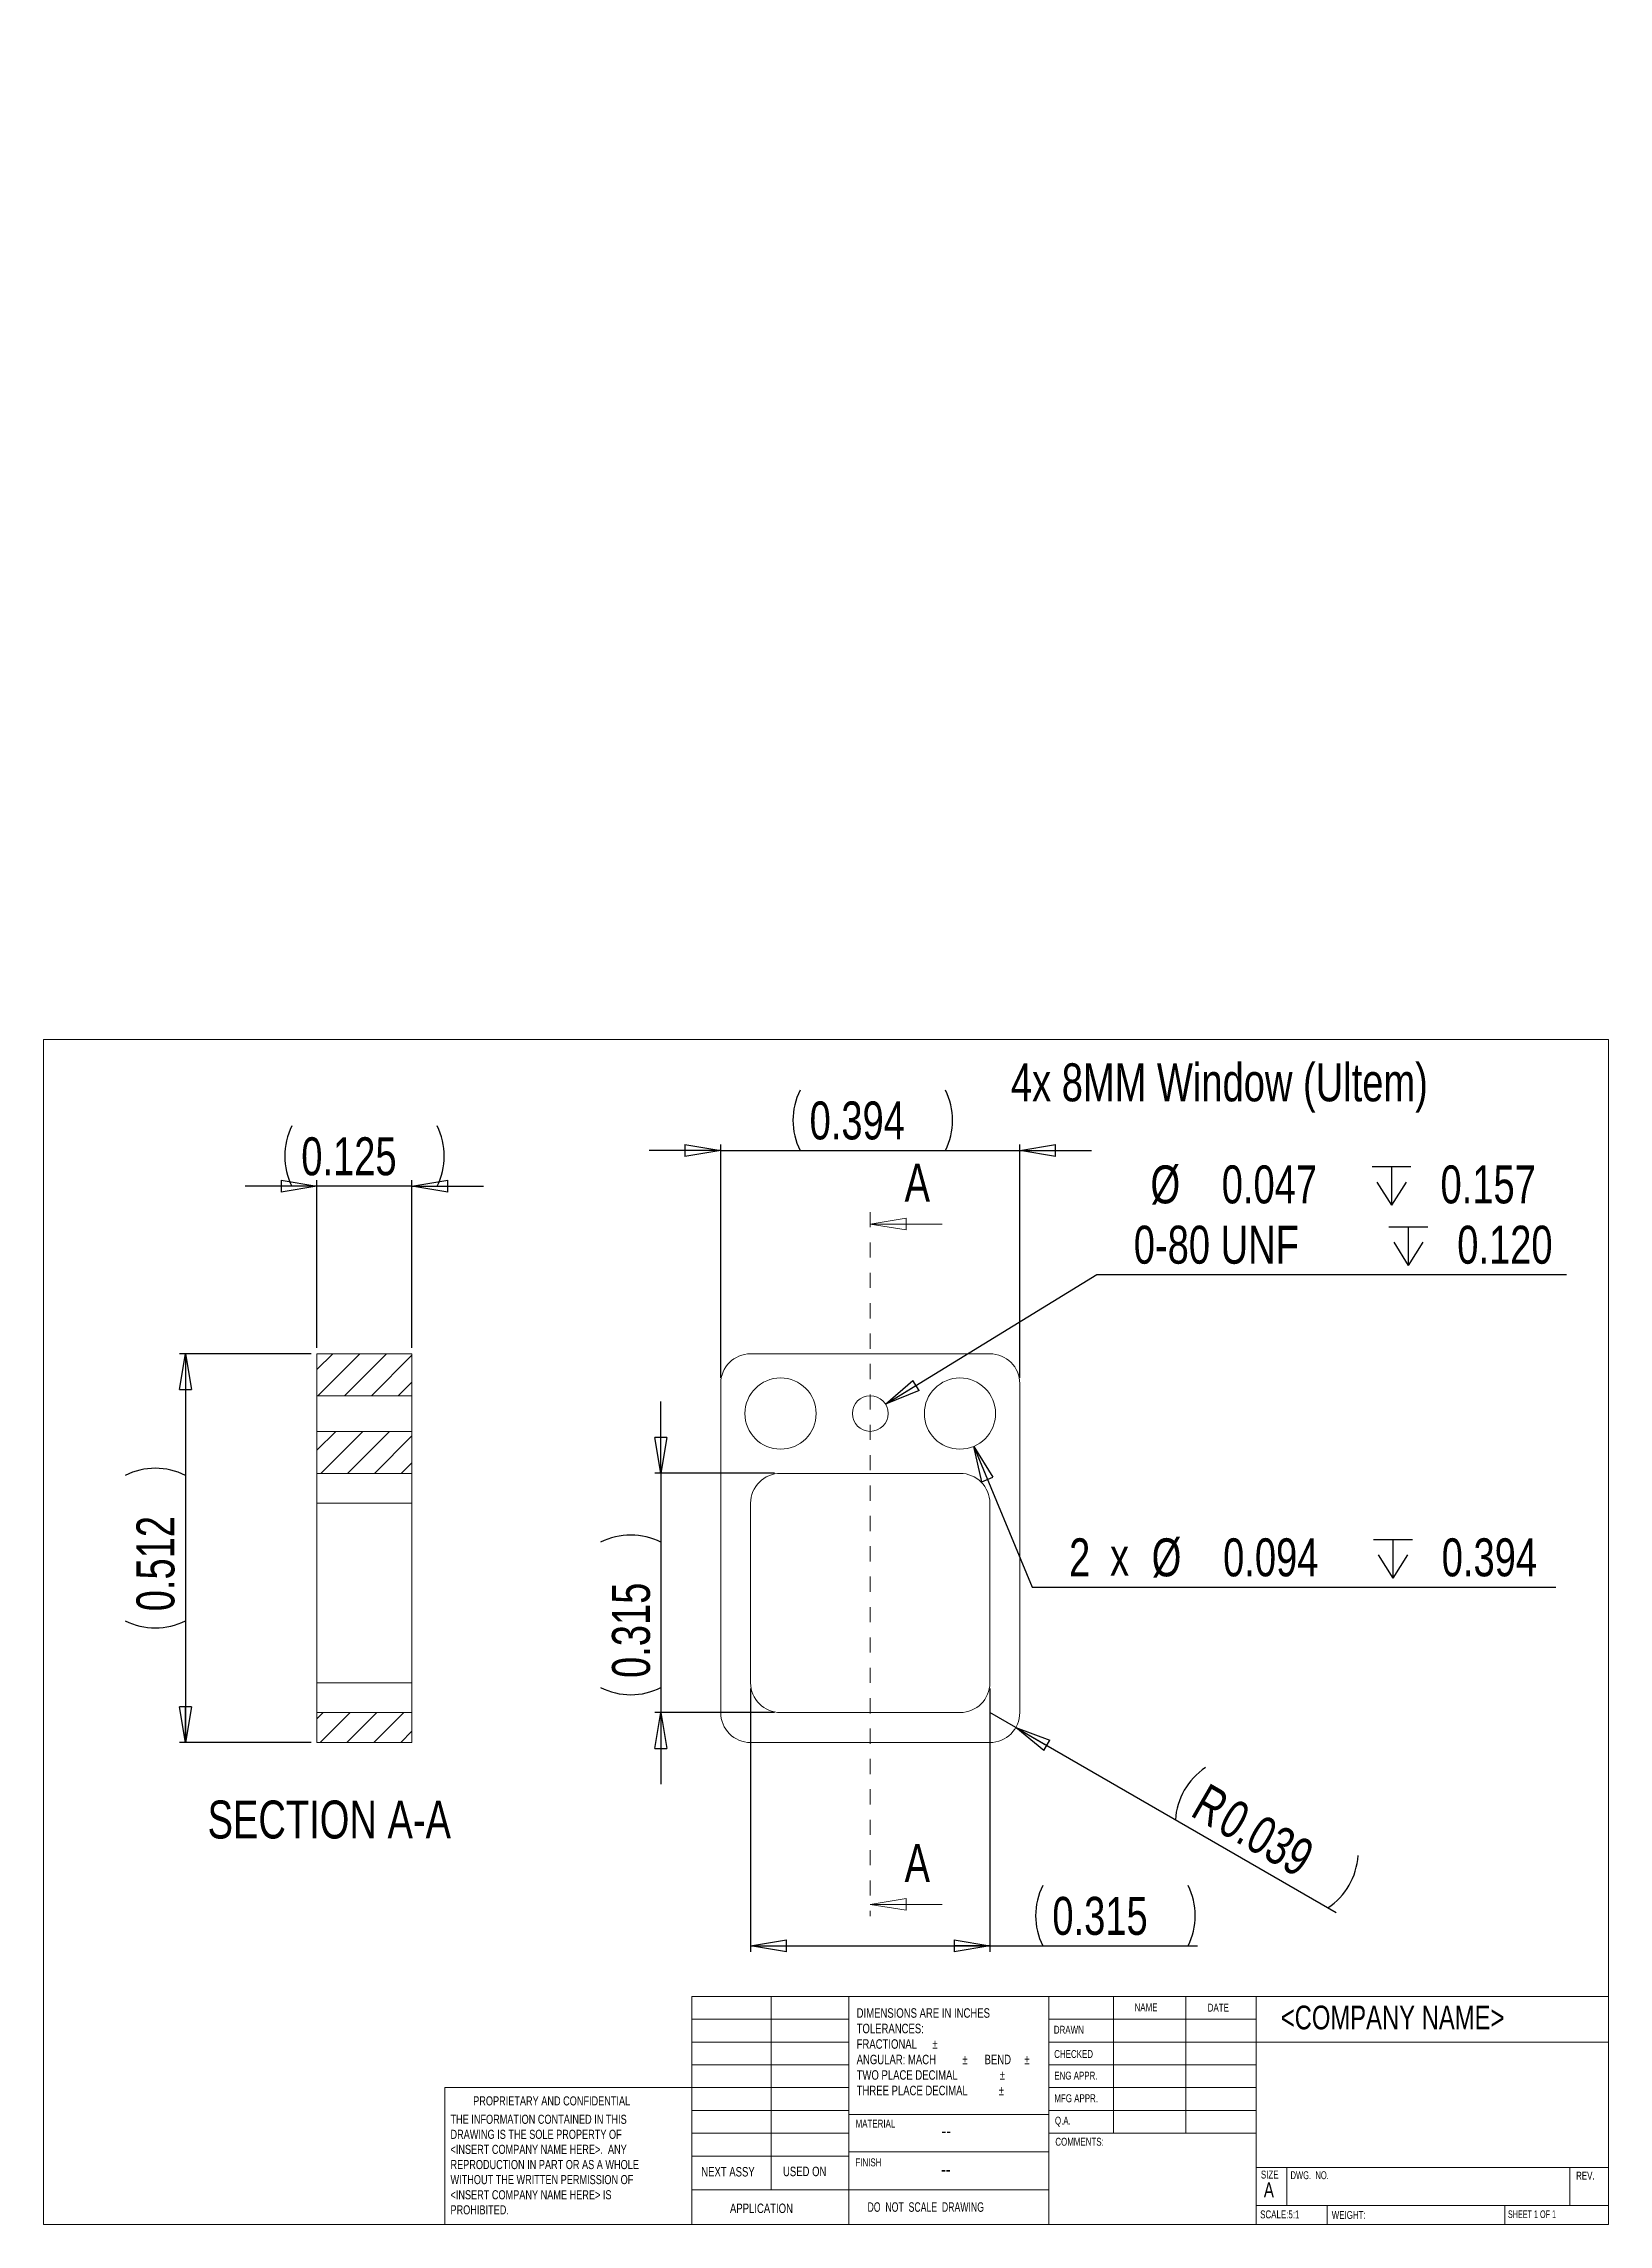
# Model space of a CAD drawing. Header units: inches. Extents: x 0.3 to 10.6, y 0.4 to 14.7.
import ezdxf

# ---------------------------------------------------------------- set-up
doc = ezdxf.new("R2010")
doc.units = ezdxf.units.IN
doc.header["$MEASUREMENT"] = 0
doc.linetypes.add('HIDDEN', pattern=[0.075, 0.05, -0.025])
doc.layers.add('FORMAT', color=7, linetype='Continuous')
doc.styles.add('SLDTEXTSTYLE0', font='TXT', dxfattribs={"width": 0.75})
doc.styles.add('SLDTEXTSTYLE1', font='TXT', dxfattribs={"width": 0.694444})
doc.styles.add('SLDTEXTSTYLE2', font='TXT', dxfattribs={"width": 0.684783})
doc.styles.add('SLDTEXTSTYLE3', font='TXT', dxfattribs={"width": 0.6875})
doc.dimstyles.new('SLDDIMSTYLE0', dxfattribs={"dimtxt": 0.25, "dimasz": 0.236, "dimexe": 0, "dimexo": 0.0625, "dimgap": 0.0625, "dimtad": 2, "dimdec": 3, "dimlfac": 0.2, "dimrnd": 1e-09, "dimzin": 12, "dimdsep": 46, "dimtxsty": 'SLDTEXTSTYLE0', "dimblk1": 'CLOSED', "dimblk2": 'CLOSED', "dimsah": 1, "dimcen": 0.09, "dimadec": 0, "dimazin": 0, "dimtfac": 1, "dimtofl": 0, "dimtmove": 0, "dimatfit": 3, "dimldrblk": 'CLOSED', "dimfxl": 1, "dimtolj": 1, "dimtzin": 12, "dimarcsym": 0})
doc.dimstyles.new('SLDDIMSTYLE1', dxfattribs={"dimtxt": 0.25, "dimasz": 0.236, "dimexe": 0, "dimexo": 0.0625, "dimgap": 0.0625, "dimtad": 2, "dimdec": 3, "dimlfac": 0.2, "dimrnd": 1e-09, "dimzin": 12, "dimdsep": 46, "dimtxsty": 'SLDTEXTSTYLE0', "dimblk1": 'CLOSED', "dimblk2": 'CLOSED', "dimsah": 1, "dimcen": 0.09, "dimadec": 0, "dimazin": 0, "dimtfac": 1, "dimtofl": 0, "dimtmove": 0, "dimatfit": 3, "dimldrblk": 'CLOSED', "dimfxl": 1, "dimtolj": 1, "dimtzin": 12, "dimarcsym": 0})
doc.dimstyles.new('SLDDIMSTYLE2', dxfattribs={"dimtxt": 0.25, "dimasz": 0.236, "dimexe": 0, "dimexo": 0.0625, "dimgap": 0.0625, "dimtad": 2, "dimdec": 3, "dimlfac": 0.2, "dimrnd": 1e-09, "dimzin": 12, "dimdsep": 46, "dimtxsty": 'SLDTEXTSTYLE0', "dimblk1": 'CLOSED', "dimblk2": 'CLOSED', "dimsah": 1, "dimcen": 0.09, "dimadec": 0, "dimazin": 0, "dimtfac": 1, "dimtofl": 0, "dimtmove": 0, "dimatfit": 3, "dimldrblk": 'CLOSED', "dimfxl": 1, "dimtolj": 1, "dimtzin": 12, "dimarcsym": 0})
doc.dimstyles.new('SLDDIMSTYLE3', dxfattribs={"dimtxt": 0.25, "dimasz": 0.236, "dimexe": 0, "dimexo": 0.0625, "dimgap": 0.0625, "dimtad": 0, "dimtih": 1, "dimtoh": 1, "dimdec": 3, "dimlfac": 0.2, "dimrnd": 1e-09, "dimzin": 12, "dimdsep": 46, "dimtxsty": 'SLDTEXTSTYLE0', "dimblk1": 'CLOSED', "dimblk2": 'CLOSED', "dimsah": 1, "dimcen": 0.09, "dimadec": 0, "dimazin": 0, "dimtfac": 1, "dimtofl": 0, "dimtmove": 0, "dimatfit": 3, "dimldrblk": 'CLOSED', "dimfxl": 1, "dimtolj": 1, "dimtzin": 12, "dimarcsym": 0})
doc.dimstyles.new('SLDDIMSTYLE4', dxfattribs={"dimtxt": 0.25, "dimasz": 0.236, "dimexe": 0, "dimexo": 0.0625, "dimgap": 0.0625, "dimtad": 0, "dimtih": 1, "dimtoh": 1, "dimdec": 0, "dimlfac": 0.2, "dimrnd": 1e-09, "dimzin": 12, "dimdsep": 46, "dimtxsty": 'SLDTEXTSTYLE0', "dimblk1": 'CLOSED', "dimblk2": 'CLOSED', "dimsah": 1, "dimcen": 0.09, "dimadec": 0, "dimazin": 0, "dimtfac": 1, "dimtofl": 0, "dimtmove": 0, "dimatfit": 3, "dimldrblk": 'CLOSED', "dimfxl": 1, "dimtolj": 1, "dimtzin": 12, "dimarcsym": 0})

# ---------------------------------------------------------------- blocks, each defined once
blk = doc.blocks.new('SW_NOTE_0')
at = {"color": 0, "linetype": 'Continuous', "lineweight": 0, "char_height": 0.0625, "attachment_point": 1, "style": 'SLDTEXTSTYLE0'}
for s, insert in [('DIMENSIONS ARE IN INCHES', (0, 0.081)), ('TOLERANCES:', (0, -0.021)), ('FRACTIONAL', (0, -0.123)), ('%%p', (0.498, -0.123)), ('ANGULAR: MACH', (0, -0.225)), ('%%p', (0.696, -0.225)), ('     BEND ', (0.755, -0.225)), ('%%p', (1.104, -0.225)), ('TWO PLACE DECIMAL    ', (0, -0.327)), ('THREE PLACE DECIMAL  ', (0, -0.429)), ('%%p', (0.942, -0.327)), ('%%p', (0.936, -0.429))]:
    blk.add_mtext(s, dxfattribs=dict(at, insert=insert))
blk = doc.blocks.new('SW_NOTE_1')
at = {"color": 0, "linetype": 'Continuous', "lineweight": 0, "char_height": 0.06, "attachment_point": 1, "style": 'SLDTEXTSTYLE0'}
for s, insert in [('THE INFORMATION CONTAINED IN THIS', (0, 0.077)), ('<INSERT COMPANY NAME HERE>.  ANY ', (0, -0.121)), ('DRAWING IS THE SOLE PROPERTY OF', (0, -0.022)), ('REPRODUCTION IN PART OR AS A WHOLE', (0, -0.221)), ('WITHOUT THE WRITTEN PERMISSION OF', (0, -0.32)), ('<INSERT COMPANY NAME HERE> IS ', (0, -0.42)), ('PROHIBITED.', (0, -0.519))]:
    blk.add_mtext(s, dxfattribs=dict(at, insert=insert))
blk = doc.blocks.new('_CLOSED')
at = {"color": 0, "linetype": 'ByBlock', "lineweight": -2}
for p, q in [((-1, 0.166667), (0, 0)), ((-1, 0.166667), (-1, -0.166667)), ((0, 0), (-1, -0.166667)), ((0, 0), (-1, 0))]:
    blk.add_line(p, q, dxfattribs=at)
blk = doc.blocks.new('*D4')
at = {"layer": 'FORMAT'}
for p, q in [((4.393, 5.336), (4.393, 5.808)), ((5.142, 5.336), (4.354, 5.336)), ((4.393, 5.336), (4.393, 3.761)), ((5.142, 3.761), (4.354, 3.761)), ((4.393, 3.761), (4.393, 3.289))]:
    blk.add_line(p, q, dxfattribs=at)
for centre, start, end in [((4.195, 4.486), 63.4349, 116.5651), ((4.195, 4.323), 243.4349, 296.5651)]:
    blk.add_arc(centre, 0.444, start, end, dxfattribs=at)
at = {"layer": 'FORMAT', "xscale": 0.236, "yscale": 0.236}
for p, rotation in [((4.393, 5.336, -0.293), 270), ((4.393, 3.761, -0.293), 90)]:
    blk.add_blockref('_CLOSED', p, dxfattribs=dict(at, rotation=rotation))
at = {"layer": 'FORMAT', "insert": (4.071, 3.989), "char_height": 0.25, "attachment_point": 1, "rotation": 90, "style": 'SLDTEXTSTYLE0'}
blk.add_mtext('0.315', dxfattribs=at)
blk = doc.blocks.new('*D5')
at = {"layer": 'FORMAT'}
for p, q in [((4.984, 3.919), (4.984, 2.187)), ((6.559, 3.919), (6.559, 2.187)), ((4.984, 2.226), (6.559, 2.226)), ((6.559, 2.226), (7.926, 2.226))]:
    blk.add_line(p, q, dxfattribs=at)
for centre, start, end in [((7.304, 2.424), 153.4349, 206.5651), ((7.467, 2.424), 333.4349, 26.5651)]:
    blk.add_arc(centre, 0.444, start, end, dxfattribs=at)
at = {"layer": 'FORMAT', "xscale": 0.236, "yscale": 0.236, "rotation": 180}
blk.add_blockref('_CLOSED', (4.984, 2.226, -0.293), dxfattribs=at)
at = {"layer": 'FORMAT', "xscale": 0.236, "yscale": 0.236}
blk.add_blockref('_CLOSED', (6.559, 2.226, -0.293), dxfattribs=at)
at = {"layer": 'FORMAT', "insert": (6.97, 2.548), "char_height": 0.25, "attachment_point": 1, "style": 'SLDTEXTSTYLE0'}
blk.add_mtext('0.315', dxfattribs=at)
blk = doc.blocks.new('*D6')
at = {"layer": 'FORMAT'}
for q in [(6.559, 3.761), (8.838, 2.445)]:
    blk.add_line((6.729, 3.663), q, dxfattribs=at)
for centre, start, end in [((8.223, 3.028), 123.4349, 176.5651), ((8.539, 2.846), 303.4349, 356.5651)]:
    blk.add_arc(centre, 0.444, start, end, dxfattribs=at)
at = {"layer": 'FORMAT', "xscale": 0.236, "yscale": 0.236, "rotation": 150}
blk.add_blockref('_CLOSED', (6.729, 3.663, -0.293), dxfattribs=at)
at = {"layer": 'FORMAT', "char_height": 0.25, "attachment_point": 1, "rotation": 330, "style": 'SLDTEXTSTYLE0'}
for s, insert in [('R', (7.995, 3.303)), ('0.039', (8.17, 3.202))]:
    blk.add_mtext(s, dxfattribs=dict(at, insert=insert))
blk = doc.blocks.new('*D7')
at = {"layer": 'FORMAT'}
for p, q in [((4.787, 5.965), (4.787, 7.501)), ((6.755, 5.965), (6.755, 7.501)), ((4.787, 7.462), (4.315, 7.462)), ((4.787, 7.462), (6.755, 7.462)), ((6.755, 7.462), (7.227, 7.462))]:
    blk.add_line(p, q, dxfattribs=at)
for centre, start, end in [((5.706, 7.66), 153.4349, 206.5651), ((5.869, 7.66), 333.4349, 26.5651)]:
    blk.add_arc(centre, 0.444, start, end, dxfattribs=at)
at = {"layer": 'FORMAT', "xscale": 0.236, "yscale": 0.236}
blk.add_blockref('_CLOSED', (4.787, 7.462, -0.293), dxfattribs=at)
at = {"layer": 'FORMAT', "xscale": 0.236, "yscale": 0.236, "rotation": 180}
blk.add_blockref('_CLOSED', (6.755, 7.462, -0.293), dxfattribs=at)
at = {"layer": 'FORMAT', "insert": (5.372, 7.784), "char_height": 0.25, "attachment_point": 1, "style": 'SLDTEXTSTYLE0'}
blk.add_mtext('0.394', dxfattribs=at)
blk = doc.blocks.new('SW_SYMBOL_HOLE_DEPTH')
at = {"layer": 'FORMAT', "color": 0}
for p, q in [((0, 34.4), (31.5, 34.4)), ((3.9, 21.9), (15.7, 3)), ((15.7, 34.4), (15.7, 3)), ((27.6, 21.9), (15.7, 3))]:
    blk.add_line(p, q, dxfattribs=at)
blk = doc.blocks.new('*D8')
at = {"layer": 'FORMAT'}
for p, q in [((5.871, 5.791), (7.263, 6.644)), ((7.263, 6.644), (10.355, 6.644))]:
    blk.add_line(p, q, dxfattribs=at)
at = {"layer": 'FORMAT', "xscale": 0.0081111328, "yscale": 0.0081111328, "zscale": 0.0081111328}
for p in [(9.075, 7.076), (9.185, 6.679)]:
    blk.add_blockref('SW_SYMBOL_HOLE_DEPTH', p, dxfattribs=at)
at = {"layer": 'FORMAT', "xscale": 0.236, "yscale": 0.236, "rotation": 211.5120007182}
blk.add_blockref('_CLOSED', (5.871, 5.791, -0.293), dxfattribs=at)
at = {"layer": 'FORMAT', "char_height": 0.25, "attachment_point": 1, "style": 'SLDTEXTSTYLE0'}
for s, insert in [('%%c', (7.616, 7.363)), ('0.047', (8.085, 7.363)), ('0.157', (9.525, 7.363)), ('0-80 UNF', (7.506, 6.966)), ('0.120', (9.635, 6.966))]:
    blk.add_mtext(s, dxfattribs=dict(at, insert=insert))
blk = doc.blocks.new('*D10')
at = {"layer": 'FORMAT'}
for p, q in [((6.452, 5.513), (6.837, 4.586)), ((6.837, 4.586), (10.283, 4.586))]:
    blk.add_line(p, q, dxfattribs=at)
at = {"layer": 'FORMAT', "xscale": 0.236, "yscale": 0.236, "rotation": 112.5682535922}
blk.add_blockref('_CLOSED', (6.452, 5.513, -0.293), dxfattribs=at)
at = {"layer": 'FORMAT', "xscale": 0.0081111328, "yscale": 0.0081111328, "zscale": 0.0081111328}
blk.add_blockref('SW_SYMBOL_HOLE_DEPTH', (9.084, 4.621), dxfattribs=at)
at = {"layer": 'FORMAT', "char_height": 0.25, "attachment_point": 1, "style": 'SLDTEXTSTYLE0'}
for s, insert in [('2', (7.08, 4.908)), ('%%c', (7.624, 4.908)), ('0.094', (8.094, 4.908)), ('0.394', (9.533, 4.908)), (' x ', (7.28, 4.912))]:
    blk.add_mtext(s, dxfattribs=dict(at, insert=insert))
blk = doc.blocks.new('*D11')
at = {"layer": 'FORMAT'}
for p, q in [((2.129, 7.226), (1.657, 7.226)), ((2.129, 6.162), (2.129, 7.265)), ((2.754, 7.226), (2.129, 7.226)), ((2.754, 6.162), (2.754, 7.265)), ((2.754, 7.226), (3.226, 7.226))]:
    blk.add_line(p, q, dxfattribs=at)
for centre, start, end in [((2.361, 7.424), 153.4349, 206.5651), ((2.523, 7.424), 333.4349, 26.5651)]:
    blk.add_arc(centre, 0.444, start, end, dxfattribs=at)
at = {"layer": 'FORMAT', "xscale": 0.236, "yscale": 0.236}
for p, rotation in [((2.129, 7.226, 0.512), 360), ((2.754, 7.226, 0.512), 180)]:
    blk.add_blockref('_CLOSED', p, dxfattribs=dict(at, rotation=rotation))
at = {"layer": 'FORMAT', "insert": (2.026, 7.548), "char_height": 0.25, "attachment_point": 1, "style": 'SLDTEXTSTYLE0'}
blk.add_mtext('0.125', dxfattribs=at)
blk = doc.blocks.new('*D12')
at = {"layer": 'FORMAT'}
for p, q in [((2.09, 6.123), (1.224, 6.123)), ((1.263, 6.123), (1.263, 3.564)), ((2.09, 3.564), (1.224, 3.564))]:
    blk.add_line(p, q, dxfattribs=at)
for centre, start, end in [((1.065, 4.925), 63.4349, 116.5651), ((1.065, 4.762), 243.4349, 296.5651)]:
    blk.add_arc(centre, 0.444, start, end, dxfattribs=at)
at = {"layer": 'FORMAT', "xscale": 0.236, "yscale": 0.236}
for p, rotation in [((1.263, 6.123, 0.512), 90), ((1.263, 3.564, 0.512), 270)]:
    blk.add_blockref('_CLOSED', p, dxfattribs=dict(at, rotation=rotation))
at = {"layer": 'FORMAT', "insert": (0.941, 4.428), "char_height": 0.25, "attachment_point": 1, "rotation": 90, "style": 'SLDTEXTSTYLE0'}
blk.add_mtext('0.512', dxfattribs=at)

msp = doc.modelspace()

# ---------------------------------------------------------------- hatches: boundary and pattern name
at = {"linetype": 'Continuous', "lineweight": 0}
h = msp.add_hatch(dxfattribs=at)
h.set_pattern_fill('ANSI31', style=0)
h.paths.add_polyline_path([(2.7544, 5.8468), (2.7544, 6.1233), (2.1294, 6.1233), (2.1294, 5.8468)], flags=0)
h = msp.add_hatch(dxfattribs=at)
h.set_pattern_fill('ANSI31', style=0)
h.paths.add_polyline_path([(2.1294, 5.6123), (2.1294, 5.3359), (2.7544, 5.3359), (2.7544, 5.6123)], flags=0)
h = msp.add_hatch(dxfattribs=at)
h.set_pattern_fill('ANSI31', style=0)
h.paths.add_polyline_path([(2.1294, 3.761), (2.1294, 3.5642), (2.7544, 3.5642), (2.7544, 3.761)], flags=0)

# ---------------------------------------------------------------- linework, layer by layer
at = {"color": 8, "linetype": 'Continuous', "lineweight": 0}
for p, q in [((0.3299, 8.1921), (10.6299, 8.1921)), ((0.3299, 8.1921), (0.3299, 0.3921)), ((10.6299, 0.3921), (10.6299, 8.1921)), ((4.5974, 0.3921), (4.5974, 1.8921)), ((4.5974, 1.8921), (5.6299, 1.8921)), ((5.1192, 1.8921), (5.1192, 0.6195)), ((5.6299, 0.3921), (5.6299, 1.8921)), ((5.6299, 1.8921), (10.6299, 1.8921)), ((6.9469, 1.8921), (6.9469, 0.3921)), ((7.3734, 1.8921), (7.3734, 0.9921)), ((7.8495, 1.8921), (7.8495, 0.9921)), ((8.3116, 1.8921), (8.3116, 0.3921)), ((4.5974, 1.7421), (5.6299, 1.7421)), ((6.9469, 1.7421), (8.3116, 1.7421)), ((4.5974, 1.5921), (5.6299, 1.5921)), ((6.9469, 1.5921), (10.6299, 1.5921)), ((4.5974, 1.4421), (5.6299, 1.4421)), ((6.9469, 1.4421), (8.3116, 1.4421)), ((4.5974, 1.2921), (2.9701, 1.2921)), ((2.9701, 1.2921), (2.9701, 0.3921)), ((4.5974, 1.2921), (5.6299, 1.2921)), ((6.9469, 1.2921), (8.3116, 1.2921)), ((4.5974, 1.1421), (5.6299, 1.1421)), ((6.9469, 1.1147), (5.6299, 1.1147)), ((6.9469, 1.1421), (8.3116, 1.1421)), ((4.5974, 0.9921), (5.6299, 0.9921)), ((5.6299, 0.8695), (6.9469, 0.8695)), ((6.9469, 0.9921), (8.3116, 0.9921)), ((4.5974, 0.8421), (5.6299, 0.8421)), ((8.3116, 0.7671), (10.6299, 0.7671)), ((8.5123, 0.7671), (8.5123, 0.5171)), ((10.3768, 0.7671), (10.3768, 0.5171)), ((5.6299, 0.6195), (4.5974, 0.6195)), ((5.6299, 0.6195), (6.9469, 0.6195)), ((8.3116, 0.5171), (10.6299, 0.5171)), ((8.7791, 0.5171), (8.7791, 0.3921)), ((9.9486, 0.5171), (9.9486, 0.3921)), ((10.6299, 0.3921), (0.3299, 0.3921))]:
    msp.add_line(p, q, dxfattribs=at)
at = {"color": 7, "linetype": 'HIDDEN', "lineweight": 0}
msp.add_line((5.7712, 7.056), (5.7712, 2.42), dxfattribs=at)
at = {"color": 7, "linetype": 'Continuous', "lineweight": 0}
for p, q in [((6.2437, 6.9772), (5.7712, 6.9772)), ((6.2437, 2.4988), (5.7712, 2.4988))]:
    msp.add_line(p, q, dxfattribs=at)
at = {"color": 7, "linetype": 'Continuous', "lineweight": 15}
for p, q in [((2.1294, 5.8468), (2.1294, 6.1233)), ((2.7544, 6.1233), (2.1294, 6.1233)), ((2.7544, 5.8468), (2.7544, 6.1233)), ((6.5586, 6.1233), (4.9838, 6.1233)), ((4.787, 5.9264), (4.787, 3.761)), ((6.7555, 3.761), (6.7555, 5.9264)), ((2.1294, 5.8468), (2.1294, 5.6123)), ((2.1294, 5.8468), (2.7544, 5.8468)), ((2.7544, 5.8468), (2.7544, 5.6123)), ((2.7544, 5.6123), (2.1294, 5.6123)), ((2.1294, 5.3359), (2.1294, 5.6123)), ((2.7544, 5.3359), (2.7544, 5.6123)), ((2.1294, 5.3359), (2.7544, 5.3359)), ((2.1294, 5.139), (2.1294, 5.3359)), ((2.7544, 5.3359), (2.7544, 5.139)), ((6.3618, 5.3359), (5.1807, 5.3359)), ((2.7544, 5.139), (2.1294, 5.139)), ((2.1294, 5.139), (2.1294, 3.9579)), ((2.7544, 5.139), (2.7544, 3.9579)), ((4.9838, 5.139), (4.9838, 3.9579)), ((6.5586, 3.9579), (6.5586, 5.139)), ((2.1294, 3.9579), (2.7544, 3.9579)), ((2.1294, 3.761), (2.1294, 3.9579)), ((2.7544, 3.9579), (2.7544, 3.761)), ((2.1294, 3.5642), (2.1294, 3.761)), ((2.7544, 3.761), (2.1294, 3.761)), ((2.7544, 3.5642), (2.7544, 3.761)), ((5.1807, 3.761), (6.3618, 3.761)), ((2.1294, 3.5642), (2.7544, 3.5642)), ((4.9838, 3.5642), (6.5586, 3.5642))]:
    msp.add_line(p, q, dxfattribs=at)
for centre, radius in [((5.1807, 5.7296), 0.2344), ((6.3618, 5.7296), 0.2344), ((5.7712, 5.7296), 0.1173)]:
    msp.add_circle(centre, radius, dxfattribs=at)
for centre, start, end in [((4.9838, 5.9264), 90, 180), ((6.5586, 5.9264), 0, 90), ((5.1807, 5.139), 90, 180), ((6.3618, 5.139), 0, 90), ((5.1807, 3.9579), 180, 270), ((6.3618, 3.9579), 270, 0), ((4.9838, 3.761), 180, 270), ((6.5586, 3.761), 270, 0)]:
    msp.add_arc(centre, 0.1969, start, end, dxfattribs=at)

# ---------------------------------------------------------------- block references
at = {"color": 7, "linetype": 'Continuous', "lineweight": 0, "xscale": 0.2362204724, "yscale": 0.2362204724, "rotation": 180}
for p in [(5.7712, 6.9772), (5.7712, 2.4988)]:
    msp.add_blockref('_CLOSED', p, dxfattribs=at)
at = {"color": 8, "linetype": 'Continuous', "lineweight": 0}
for name, p in [('SW_NOTE_0', (5.6816, 1.7338)), ('SW_NOTE_1', (3.0081, 1.037))]:
    msp.add_blockref(name, p, dxfattribs=at)

# ---------------------------------------------------------------- texts
at = {"color": 7, "linetype": 'Continuous', "char_height": 0.25, "attachment_point": 1, "style": 'SLDTEXTSTYLE0'}
for insert in [(5.9972, 7.3743), (5.9972, 2.8958)]:
    msp.add_mtext('A', dxfattribs=dict(at, insert=insert))
at = {"color": 8, "linetype": 'Continuous', "lineweight": 0, "attachment_point": 1}
for s, insert, char_height, style in [('NAME', (7.5111, 1.8469), 0.05208, 'SLDTEXTSTYLE0'), ('DATE', (7.9926, 1.8449), 0.05208, 'SLDTEXTSTYLE0'), ('<COMPANY NAME>', (8.4734, 1.8322), 0.15625, 'SLDTEXTSTYLE0'), ('DRAWN', (6.9797, 1.6995), 0.05208, 'SLDTEXTSTYLE0'), ('CHECKED', (6.9821, 1.5397), 0.05208, 'SLDTEXTSTYLE0'), ('ENG APPR.', (6.9826, 1.3973), 0.05208, 'SLDTEXTSTYLE0'), ('PROPRIETARY AND CONFIDENTIAL', (3.1576, 1.2351), 0.06, 'SLDTEXTSTYLE0'), ('MFG APPR.', (6.9831, 1.2484), 0.05208, 'SLDTEXTSTYLE0'), ('MATERIAL', (5.6747, 1.0815), 0.05208, 'SLDTEXTSTYLE0'), ('Q.A.', (6.9869, 1.101), 0.05208, 'SLDTEXTSTYLE0'), ('--', (6.2399, 1.0557), 0.09375, 'SLDTEXTSTYLE0'), ('COMMENTS:', (6.9894, 0.9621), 0.05208, 'SLDTEXTSTYLE0'), ('NEXT ASSY', (4.6588, 0.7698), 0.0625, 'SLDTEXTSTYLE0'), ('USED ON', (5.1969, 0.772), 0.0625, 'SLDTEXTSTYLE0'), ('FINISH', (5.6735, 0.8264), 0.05208, 'SLDTEXTSTYLE0'), ('--', (6.2374, 0.8023), 0.09375, 'SLDTEXTSTYLE0'), ('SIZE', (8.3426, 0.746), 0.05208, 'SLDTEXTSTYLE0'), ('DWG.  NO.', (8.5375, 0.7419), 0.05208, 'SLDTEXTSTYLE1'), ('REV.', (10.4175, 0.7388), 0.05208, 'SLDTEXTSTYLE0'), ('A', (8.3618, 0.6691), 0.1, 'SLDTEXTSTYLE0'), ('APPLICATION', (4.8479, 0.5292), 0.0625, 'SLDTEXTSTYLE0'), ('DO  NOT  SCALE  DRAWING', (5.7533, 0.5375), 0.0625, 'SLDTEXTSTYLE2'), ('SCALE:5:1', (8.3378, 0.4838), 0.05208, 'SLDTEXTSTYLE0'), ('WEIGHT:', (8.809, 0.4803), 0.05208, 'SLDTEXTSTYLE0'), ('SHEET 1 OF 1', (9.9688, 0.484), 0.05, 'SLDTEXTSTYLE3')]:
    msp.add_mtext(s, dxfattribs=dict(at, insert=insert, char_height=char_height, style=style))
at = {"layer": 'FORMAT', "char_height": 0.25, "attachment_point": 1, "style": 'SLDTEXTSTYLE0'}
for s, insert in [('4x 8MM Window (Ultem)', (6.6971, 8.0348)), ('SECTION A-A', (1.4093, 3.1823))]:
    msp.add_mtext(s, dxfattribs=dict(at, insert=insert))

# ---------------------------------------------------------------- dimensions: what is measured, and where the dimension line sits
at = {"layer": 'FORMAT'}
dim = msp.add_diameter_dim_2p(p1=(2.6139, 14.7474), p2=(6.4517, 5.5131), text='<> x %%c 0.094 {\\fGDT;x} 0.394\\P', dimstyle='SLDDIMSTYLE4', override={"dimpost": '<>'}, dxfattribs=at)
dim.commit()
dim.dimension.update_dxf_attribs({"geometry": '*D10', "text_midpoint": (8.6193, 4.7863), "dimtype": 163})
for base, p1, p2, dimstyle, picture, middle in [((6.7555, 7.4618), (4.787, 5.9264), (6.7555, 5.9264), 'SLDDIMSTYLE0', '*D7', (5.7875, 7.4618)), ((2.1294, 7.2256), (2.7544, 6.1233), (2.1294, 6.1233), 'SLDDIMSTYLE0', '*D11', (2.4419, 7.2256)), ((6.5586, 2.2256), (4.9838, 3.9579), (6.5586, 3.9579), 'SLDDIMSTYLE1', '*D5', (7.3854, 2.2256))]:
    dim = msp.add_linear_dim(base=base, p1=p1, p2=p2, text='(<>)', dimstyle=dimstyle, dxfattribs=at)
    dim.commit()
    dim.dimension.update_dxf_attribs({"geometry": picture, "text_midpoint": middle, "dimtype": 160})
dim = msp.add_diameter_dim_2p(p1=(5.6709, 5.668), p2=(5.8712, 5.7908), text='<> {\\fGDT;x} 0.157\\P0-80 UNF  {\\fGDT;x} 0.120\\P', dimstyle='SLDDIMSTYLE3', dxfattribs=at)
dim.commit()
dim.dimension.update_dxf_attribs({"geometry": '*D8', "text_midpoint": (8.8683, 7.0448), "dimtype": 163})
for base, p1, p2, dimstyle, picture, middle in [((1.2633, 3.5642), (2.1294, 6.1233), (2.1294, 3.5642), 'SLDDIMSTYLE1', '*D12', (1.2633, 4.8437)), ((4.3933, 3.761), (5.1807, 5.3359), (5.1807, 3.761), 'SLDDIMSTYLE0', '*D4', (4.3933, 4.4045))]:
    dim = msp.add_linear_dim(base=base, p1=p1, p2=p2, angle=90, text='(<>)', dimstyle=dimstyle, dxfattribs=at)
    dim.commit()
    dim.dimension.update_dxf_attribs({"geometry": picture, "text_midpoint": middle, "dimtype": 160})
dim = msp.add_radius_dim(center=(6.5586, 3.761), mpoint=(6.7291, 3.6626), text='(<>)', dimstyle='SLDDIMSTYLE2', dxfattribs=at)
dim.commit()
dim.dimension.update_dxf_attribs({"geometry": '*D6', "text_midpoint": (8.2903, 2.7613), "dimtype": 164})

doc.saveas('drawing.dxf')
